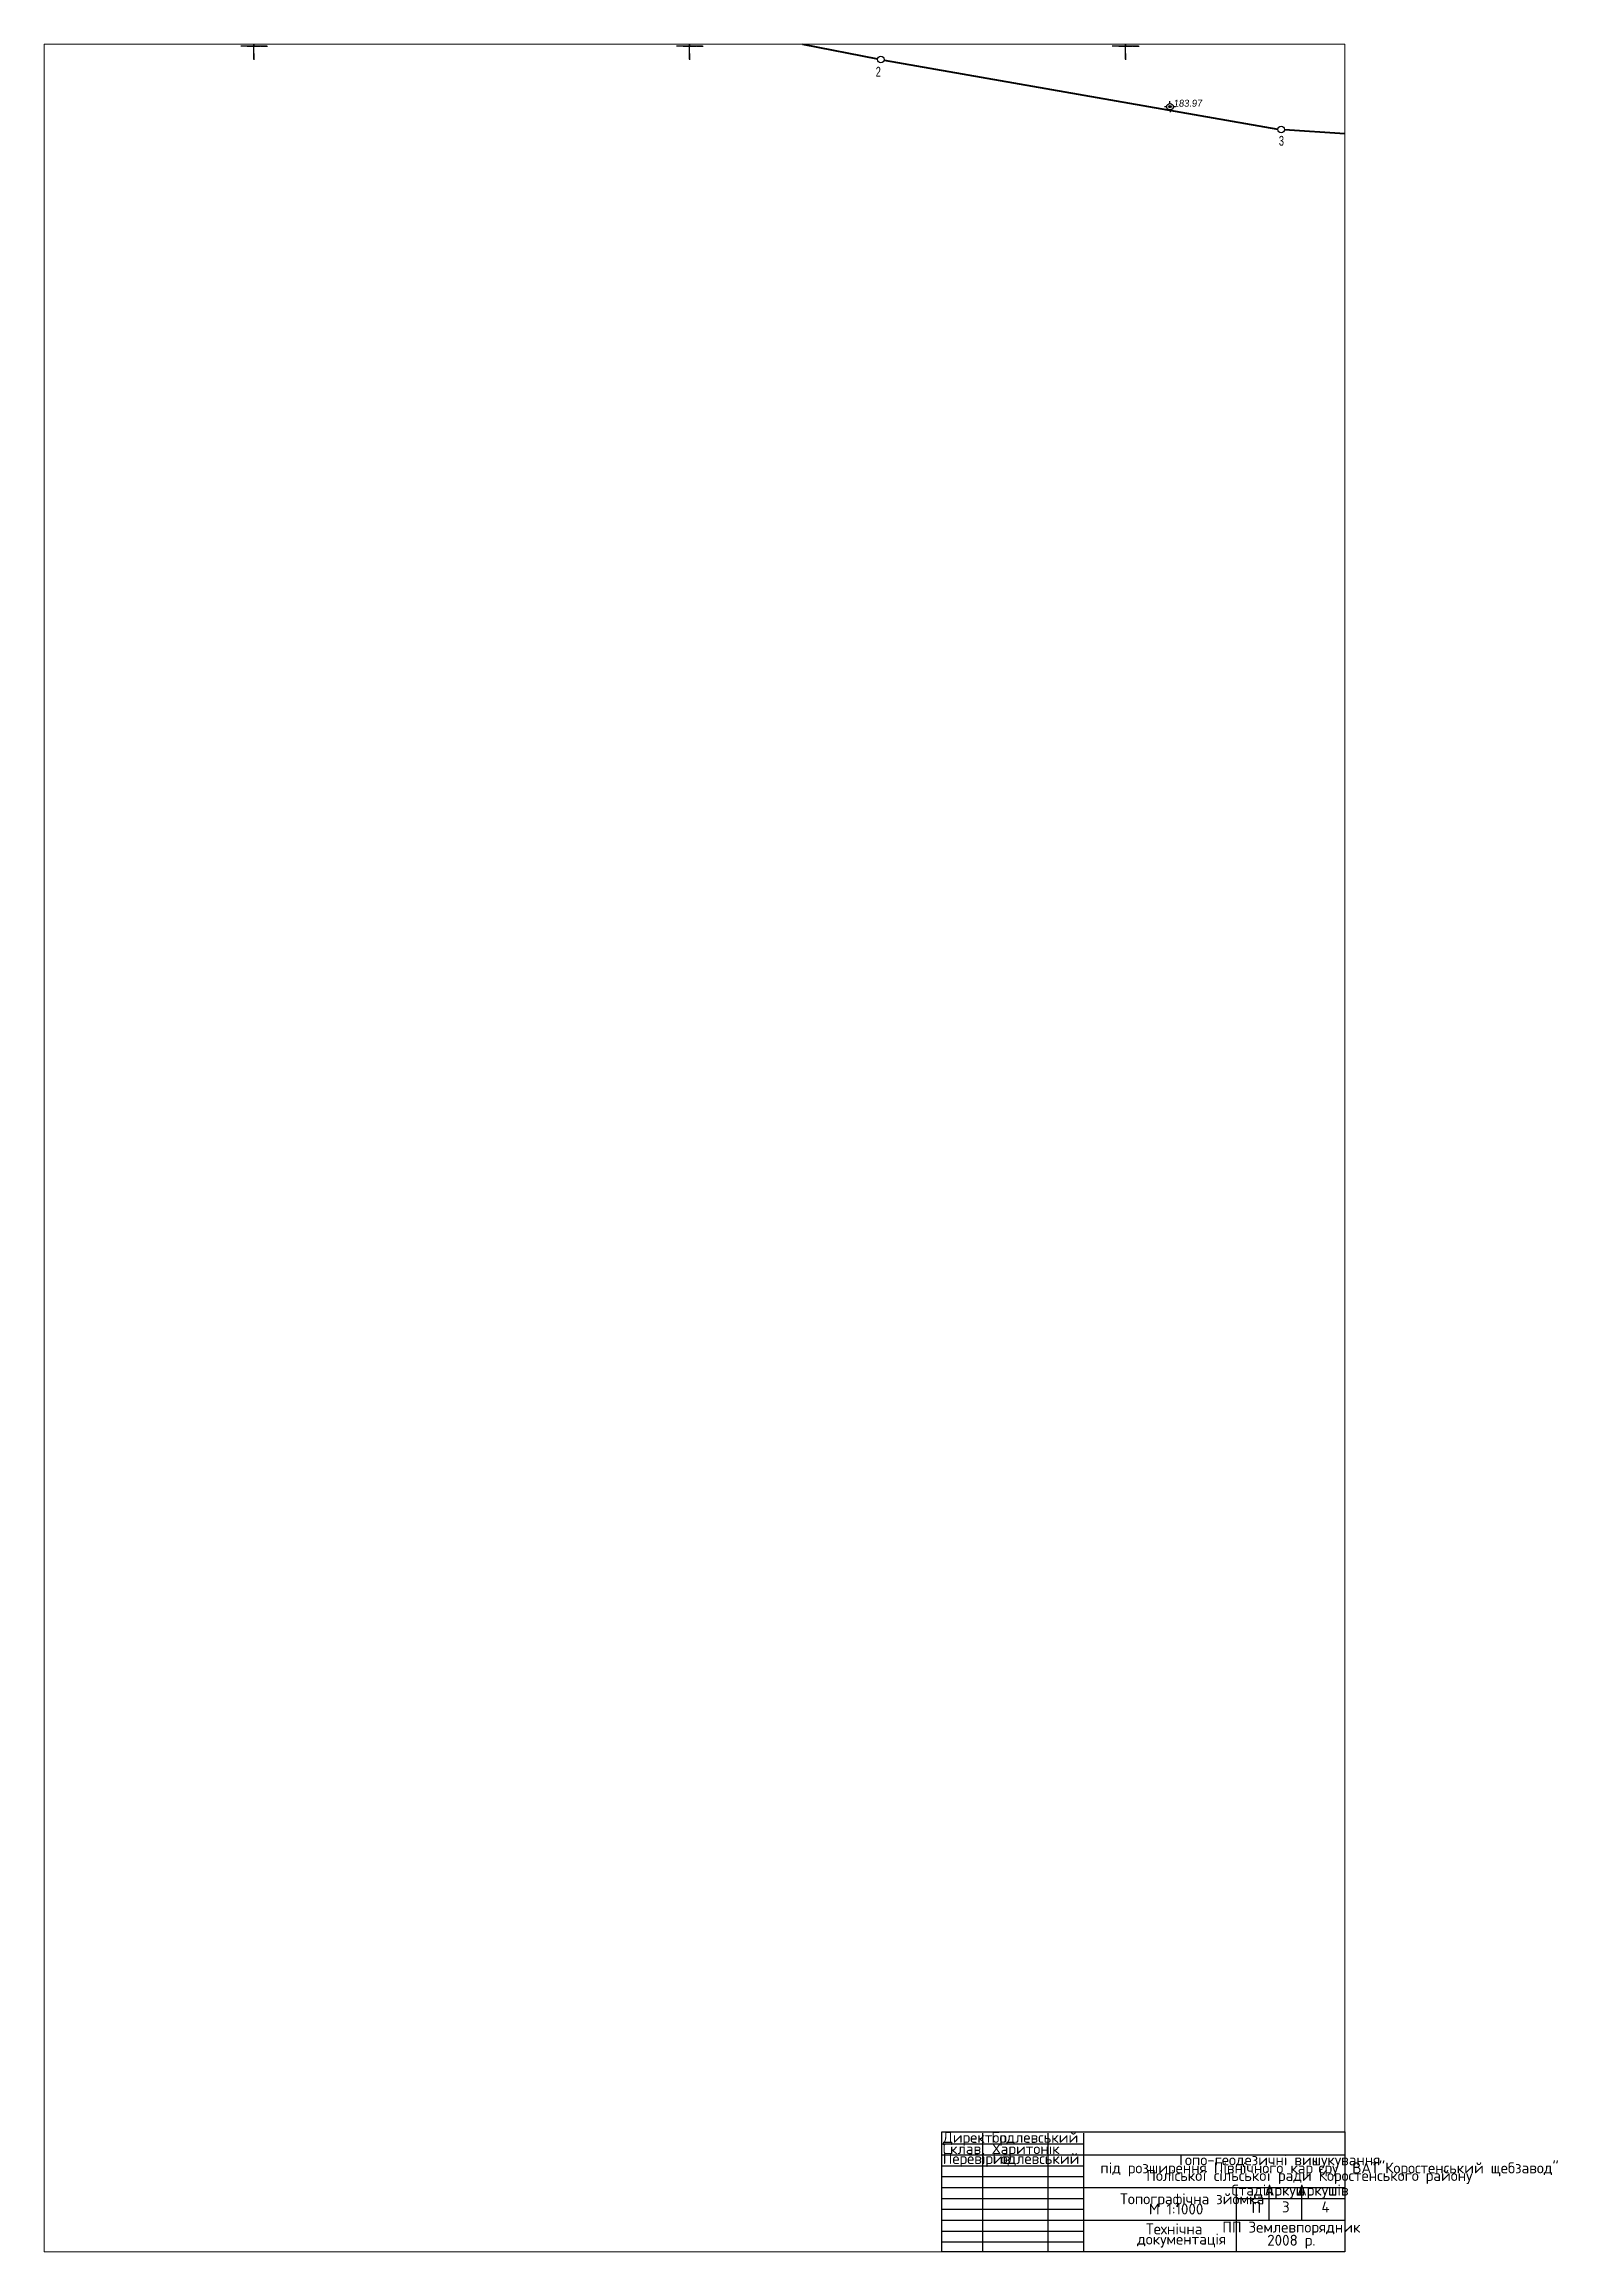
# Paper-space layout 'Layout2' of a CAD drawing. Header units: millimetres. Extents: x 1 to 695, y 2 to 1016.
# The model-space entities are those that its viewports show. They can reach past a viewport. Long polylines and large blocks are cut down to what shows.
import ezdxf
from ezdxf.enums import TextEntityAlignment as Align

# ---------------------------------------------------------------- set-up
doc = ezdxf.new("R2010")
doc.units = ezdxf.units.MM
doc.header["$LTSCALE"] = 2
doc.header["$PDMODE"] = 32
doc.header["$PDSIZE"] = 0.3
doc.linetypes.add('DASHED2', pattern=[9.525, 6.35, -3.175])
for name, color, linetype in [('ВЫСОТЫ', 7, 'Continuous'), ('Гран1', 7, 'Continuous'), ('Гірничий відвід', 7, 'Continuous'), ('ИМЕНА', 7, 'Continuous'), ('кресты', 7, 'Continuous'), ('нвскр.бровка', 7, 'Continuous'), ('ПИКЕТЫ', 7, 'Continuous'), ('ПУНКТЫ', 7, 'Continuous'), ('РЕЛЬЕФ', 7, 'Continuous'), ('ТОКА_СТ', 1, 'Continuous')]:
    doc.layers.add(name, color=color, linetype=linetype)
doc.styles.add('Bodex1', font='isocpeur.ttf', dxfattribs={"height": 1.9})
doc.styles.add('grad', font='grad.shx')
doc.styles.add('universw', font='universw.shx', dxfattribs={"oblique": 10})
doc.styles.add('user', font='symeteo.shx', dxfattribs={"height": 2.5})

# ---------------------------------------------------------------- blocks, each defined once
blk = doc.blocks.new('piket')
at = {"layer": 'ПИКЕТЫ', "linetype": 'Continuous'}
h = blk.add_hatch(color=7, dxfattribs=at)
edge = h.paths.add_edge_path()
edge.add_arc((0, 0), 0.3, 0, 360)
at = {"layer": 'ПИКЕТЫ', "color": 7, "linetype": 'Continuous'}
blk.add_circle((0, 0), 0.3, dxfattribs=at)
at = {"layer": 'ВЫСОТЫ', "style": 'universw', "oblique": 6}
blk.add_attdef('H', (1.88, -0.23), '', height=2, dxfattribs=at)
at = {"layer": 'ИМЕНА', "style": 'universw', "oblique": 10}
blk.add_attdef('NAME', text='', height=2, dxfattribs=at).set_placement((0, 2.37), align=Align.CENTER)
at = {"layer": 'ТОКА_СТ', "style": 'universw', "oblique": 6, "flags": 1}
blk.add_attdef('POINT', text='', height=2, dxfattribs=at).set_placement((0, -2.79), align=Align.CENTER)
blk = doc.blocks.new('5_1')
at = {"linetype": 'Continuous'}
h = blk.add_hatch(color=7, dxfattribs=at)
edge = h.paths.add_edge_path()
edge.add_arc((0, 0), 0.0588, 0, 360)
at = {"color": 7, "linetype": 'Continuous'}
for p, q in [((-0.75, 0), (-1.25, 0)), ((0, 0.75), (0, 1.25)), ((0.75, 0), (1.25, 0)), ((0, -0.75), (0, -1.25))]:
    blk.add_line(p, q, dxfattribs=at)
for radius in [0.75, 0.0588]:
    blk.add_circle((0, 0), radius, dxfattribs=at)
at = {"color": 7, "linetype": 'Continuous', "style": 'grad', "oblique": 10, "width": 0.7}
blk.add_attdef('P37', text='', height=2.5, dxfattribs=at).set_placement((-2, 0), align=Align.MIDDLE_RIGHT)
at = {"color": 7, "linetype": 'Continuous', "style": 'user', "flags": 8}
blk.add_attdef('ddddd', text='', height=2.5, dxfattribs=at).set_placement((2, 0), align=Align.MIDDLE_LEFT)
at = {"color": 7, "linetype": 'Continuous', "style": 'grad', "oblique": 10, "width": 0.7}
blk.add_attdef('P4', (2, 0.7), '', height=2.5, dxfattribs=at)
blk.add_attdef('P69', text='', height=2.5, dxfattribs=at).set_placement((2, -0.7), align=Align.TOP_LEFT)

msp = doc.modelspace()

# ---------------------------------------------------------------- linework, layer by layer
at = {"layer": 'Гірничий відвід', "color": 7, "linetype": 'Continuous', "lineweight": 40}
for points in [[(3233299.7, 5635230.7), (3233486.3, 5635194.2)], [(3233489.3, 5635193.6), (3233670, 5635161.9)], [(3233890, 5635147.4), (3233673, 5635161.6)]]:
    msp.add_lwpolyline(points, dxfattribs=at)
at = {"layer": 'кресты'}
for p, q in [((3233200, 5635200), (3233194, 5635200)), ((3233200, 5635200.3), (3233200, 5635206.3)), ((3233206, 5635200), (3233200, 5635200)), ((3233200, 5635194), (3233200, 5635200)), ((3233400, 5635200), (3233394, 5635200)), ((3233400, 5635200.3), (3233400, 5635206.3)), ((3233406, 5635200), (3233400, 5635200)), ((3233400, 5635194), (3233400, 5635200)), ((3233600, 5635200), (3233594, 5635200)), ((3233600, 5635200.3), (3233600, 5635206.3)), ((3233606, 5635200), (3233600, 5635200)), ((3233600, 5635194), (3233600, 5635200))]:
    msp.add_line(p, q, dxfattribs=at)
at = {"layer": 'кресты', "color": 7, "linetype": 'Continuous'}
for p, q in [((3233197, 5635200), (3233203, 5635200)), ((3233197, 5635200), (3233203, 5635200)), ((3233197, 5635200), (3233200, 5635200)), ((3233200, 5635197), (3233200, 5635203)), ((3233200, 5635197), (3233200, 5635203)), ((3233200, 5635203), (3233200, 5635200)), ((3233203.3, 5635200), (3233206.3, 5635200)), ((3233397, 5635200), (3233403, 5635200)), ((3233397, 5635200), (3233400, 5635200)), ((3233400, 5635197), (3233400, 5635203)), ((3233400, 5635203), (3233400, 5635200)), ((3233403.3, 5635200), (3233406.3, 5635200)), ((3233597, 5635200), (3233603, 5635200)), ((3233597, 5635200), (3233600, 5635200)), ((3233600, 5635197), (3233600, 5635203)), ((3233600, 5635203), (3233600, 5635200)), ((3233603.3, 5635200), (3233606.3, 5635200)), ((3233200, 5635196.7), (3233200, 5635193.7)), ((3233400, 5635196.7), (3233400, 5635193.7)), ((3233600, 5635196.7), (3233600, 5635193.7))]:
    msp.add_line(p, q, dxfattribs=at)
at = {"layer": 'кресты', "linetype": 'Continuous'}
for p, q in [((3233397, 5635200), (3233403, 5635200)), ((3233400, 5635197), (3233400, 5635203)), ((3233597, 5635200), (3233603, 5635200)), ((3233600, 5635197), (3233600, 5635203))]:
    msp.add_line(p, q, dxfattribs=at)
at = {"layer": 'кресты', "color": 7, "linetype": 'DASHED2', "lineweight": 20}
msp.add_point((3233620.5, 5635172.2, 184), dxfattribs=at)
at = {"layer": 'нвскр.бровка', "color": 7}
for centre in [(3233487.8, 5635193.9), (3233671.5, 5635161.7)]:
    msp.add_circle(centre, 1.51, dxfattribs=at)

# ---------------------------------------------------------------- block references
at = {"layer": 'ПИКЕТЫ', "color": 4}
ref = msp.add_blockref('piket', (3233620.5, 5635172.2, 184), dxfattribs=dict(at, xscale=1.6, yscale=1.6, zscale=1.6))
ref.add_attrib('H', '183.97', (3233622.1, 5635172.2, -110.4), dxfattribs={"layer": 'ВЫСОТЫ', "height": 3.2, "style": 'universw', "oblique": 6})
ref = msp.add_blockref('piket', (3233620.5, 5635172.2, 184), dxfattribs=dict(at, xscale=1.6, yscale=1.6, zscale=1.6))
ref.add_attrib('H', '183.97', (3233622.1, 5635172.2, -110.4), dxfattribs={"layer": 'ВЫСОТЫ', "height": 3.2, "style": 'universw', "oblique": 6})
ref = msp.add_blockref('piket', (3233620.5, 5635172.2, 184), dxfattribs=dict(at, xscale=1.6, yscale=1.6, zscale=1.6))
ref.add_attrib('H', '183.97', (3233622.1, 5635172.2, -110.4), dxfattribs={"layer": 'ВЫСОТЫ', "height": 3.2, "style": 'universw', "oblique": 6})
ref = msp.add_blockref('piket', (3233620.5, 5635172.2, 184), dxfattribs=dict(at, xscale=1.6, yscale=1.6, zscale=1.6))
ref.add_attrib('H', '183.97', (3233622.1, 5635172.2, -110.4), dxfattribs={"layer": 'ВЫСОТЫ', "height": 3.2, "style": 'universw', "oblique": 6})
ref = msp.add_blockref('piket', (3233620.5, 5635172.2, 184), dxfattribs=dict(at, xscale=1.6, yscale=1.6, zscale=1.6))
ref.add_attrib('H', '183.97', (3233622.1, 5635172.2, -110.4), dxfattribs={"layer": 'ВЫСОТЫ', "height": 3.2, "style": 'universw', "oblique": 6})
ref = msp.add_blockref('piket', (3233620.5, 5635172.2, 184), dxfattribs=dict(at, xscale=1.6, yscale=1.6, zscale=1.6))
ref.add_attrib('H', '183.97', (3233622.1, 5635172.2, -110.4), dxfattribs={"layer": 'ВЫСОТЫ', "height": 3.2, "style": 'universw', "oblique": 6})
ref = msp.add_blockref('piket', (3233620.5, 5635172.2, 184), dxfattribs=dict(at, xscale=1.6, yscale=1.6, zscale=1.6))
ref.add_attrib('H', '183.97', (3233622.1, 5635172.2, -110.4), dxfattribs={"layer": 'ВЫСОТЫ', "height": 3.2, "style": 'universw', "oblique": 6})
ref = msp.add_blockref('piket', (3233620.5, 5635172.2, 184), dxfattribs=dict(at, xscale=1.6, yscale=1.6, zscale=1.6))
ref.add_attrib('H', '183.97', (3233622.1, 5635172.2, -110.4), dxfattribs={"layer": 'ВЫСОТЫ', "height": 3.2, "style": 'universw', "oblique": 6})
at = {"layer": 'ПУНКТЫ', "color": 7, "linetype": 'Continuous', "xscale": 2, "yscale": 2, "zscale": 2, "rotation": 0.982932777762484}
msp.add_blockref('5_1', (3233620.5, 5635172.2, 184), dxfattribs=at)

# ---------------------------------------------------------------- texts
at = {"layer": 'ИМЕНА', "color": 0, "style": 'grad', "width": 0.7}
for tag, p in [('2', (3233487.8, 5635186)), ('3', (3233672.8, 5635154.3))]:
    msp.add_attdef(tag, text='', height=4.5, dxfattribs=at).set_placement(p, align=Align.RIGHT)

psp = doc.layouts.new('Layout2')

# ---------------------------------------------------------------- linework, layer by layer
at = {"layer": 'Гран1', "color": 7}
psp.add_lwpolyline([(412.5, 57), (597.5, 57), (597.5, 2), (412.5, 2)], close=True, dxfattribs=at)
for points in [[(412.5, 51.5), (477.5, 51.5)], [(431.2, 56.5), (431.2, 2)], [(461.1, 56.5), (461.1, 2)], [(477.5, 56.5), (477.5, 2)], [(412.5, 46.5), (477.5, 46.5)], [(412.5, 41.5), (477.5, 41.5)], [(477.5, 46.5), (597.5, 46.5)], [(412.5, 36.5), (477.5, 36.5)], [(412.5, 31.5), (477.5, 31.5)], [(477.5, 31.5), (597.5, 31.5)], [(547.5, 31.5), (547.5, 2)], [(562.5, 31.5), (562.5, 16.5)], [(577.5, 31.5), (577.5, 16.5)], [(412.5, 26.5), (477.5, 26.5)], [(412.5, 21.5), (477.5, 21.5)], [(547.5, 26.5), (597.5, 26.5)], [(412.5, 16.5), (477.5, 16.5)], [(412.5, 11.5), (477.5, 11.5)], [(477.5, 16.5), (597.5, 16.5)], [(412.5, 6.5), (477.5, 6.5)]]:
    psp.add_lwpolyline(points, dxfattribs=at)

# ---------------------------------------------------------------- texts
at = {"layer": 'Гран1', "color": 7, "style": 'Bodex1'}
for s, p in [('Директор', (413, 52)), ('Склав', (412.9, 46.8)), ('Харитонік', (435.6, 46.8)), ('Годлевський', (435.2, 52)), ('Перевірив', (412.9, 42.3)), ('Годлевський', (435.7, 42.3)), ('під розширення Північного кар`єру  ВАТ"Коростенський щебзавод"', (485.2, 38)), ('Топо-геодезичні вишукування', (520.5, 41.7)), ('Поліської сільської ради Коростенського району', (506.3, 34.5)), ('Топографічна зйомка', (494.3, 23.8)), (' М 1:1000', (504.3, 19.1)), ('П', (554.6, 19.8)), ('3', (568.6, 20.1)), ('4', (586.7, 20.1)), ('документація', (502.1, 5.3)), ('Технічна', (506.2, 10))]:
    psp.add_text(s, height=5, dxfattribs=at).set_placement(p)
for s, p in [('Стадія', (555, 27.8)), ('Аркуш', (569.9, 27.8)), ('Аркушів', (587.3, 27.8)), ('ПП Землевпорядник', (572.9, 10.8)), ('2008 р.', (572.9, 4.8))]:
    psp.add_text(s, height=5, dxfattribs=at).set_placement(p, align=Align.CENTER)

# ---------------------------------------------------------------- viewports
at = {"layer": 'РЕЛЬЕФ', "color": 7, "linetype": 'Continuous'}
psp.add_viewport(center=(299, 508.8), size=(597, 1013.67), view_center_point=(3233402.3, 5634694.1), view_height=1013.67, dxfattribs=at)

doc.saveas('drawing.dxf')
